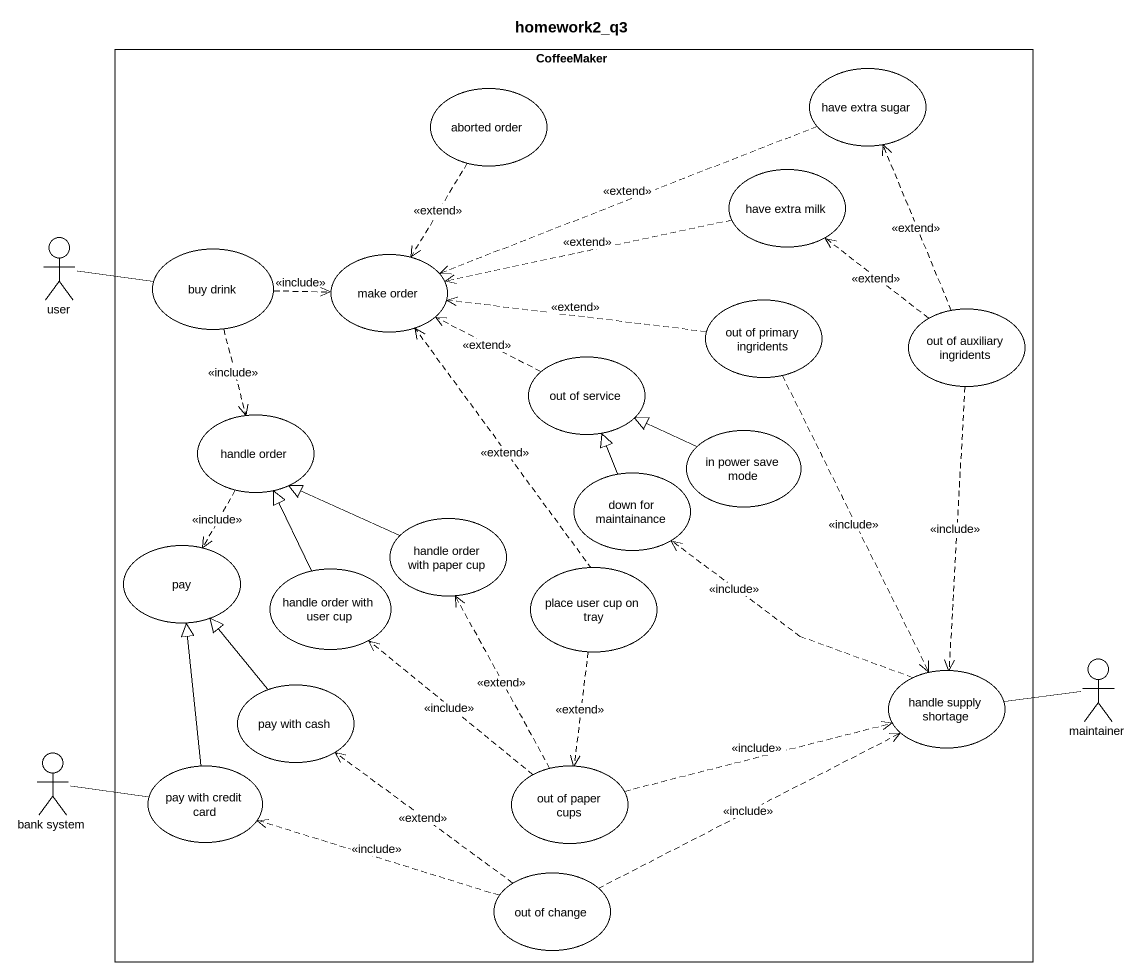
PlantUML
@startuml
title homework2_q3
rectangle CoffeeMaker {
  usecase "aborted order" as aborted_order
  usecase "have extra sugar" as have_extra_sugar
  usecase "have extra milk" as have_extra_milk
  usecase "buy drink" as buy_drink
  usecase "make order" as make_order
  usecase "out of primary ingridents" as out_of_primary_ingridents
  usecase "out of auxiliary ingridents" as out_of_auxiliary_ingridents
  usecase "out of service" as out_of_service
  usecase "handle order" as handle_order
  usecase "in power save mode" as in_power_save_mode
  usecase "down for maintainance" as down_for_maintainance
  usecase pay
  usecase "handle order with paper cup" as handle_order_with_paper_cup
  usecase "handle order with user cup" as handle_order_with_user_cup
  usecase "place user cup on tray" as place_user_cup_on_tray
  usecase "pay with cash" as pay_with_cash
  usecase "handle supply shortage" as handle_supply_shortage
  usecase "pay with credit card" as pay_with_credit_card
  usecase "out of paper cups" as out_of_paper_cups
  usecase "out of change" as out_of_change
}
actor user
actor maintainer
actor "bank system" as bank_system
aborted_order ..> make_order : <<extend>>
have_extra_sugar .left.> make_order : <<extend>>
have_extra_milk .left.> make_order : <<extend>>
user -right- buy_drink
buy_drink .right.> make_order : <<include>>
buy_drink ..> handle_order : <<include>>
out_of_primary_ingridents .left.> make_order : <<extend>>
out_of_primary_ingridents ..> handle_supply_shortage : <<include>>
out_of_auxiliary_ingridents .up.> have_extra_sugar : <<extend>>
out_of_auxiliary_ingridents .up.> have_extra_milk : <<extend>>
out_of_auxiliary_ingridents ..> handle_supply_shortage : <<include>>
out_of_service .left.> make_order : <<extend>>
handle_order ..> pay : <<include>>
in_power_save_mode -left-|> out_of_service
down_for_maintainance -up-|> out_of_service
handle_order_with_paper_cup -left-|> handle_order
handle_order_with_user_cup -up-|> handle_order
place_user_cup_on_tray .up.> make_order : <<extend>>
place_user_cup_on_tray ..> out_of_paper_cups : <<extend>>
maintainer -left- handle_supply_shortage
pay_with_cash -up-|> pay
handle_supply_shortage .up.> down_for_maintainance : <<include>>
bank_system -right- pay_with_credit_card
pay_with_credit_card -up-|> pay
out_of_paper_cups .up.> handle_order_with_paper_cup : <<extend>>
out_of_paper_cups .up.> handle_order_with_user_cup : <<include>>
out_of_paper_cups .right.> handle_supply_shortage : <<include>>
out_of_change .up.> pay_with_cash : <<extend>>
out_of_change .right.> handle_supply_shortage : <<include>>
out_of_change .left.> pay_with_credit_card : <<include>>
@enduml
